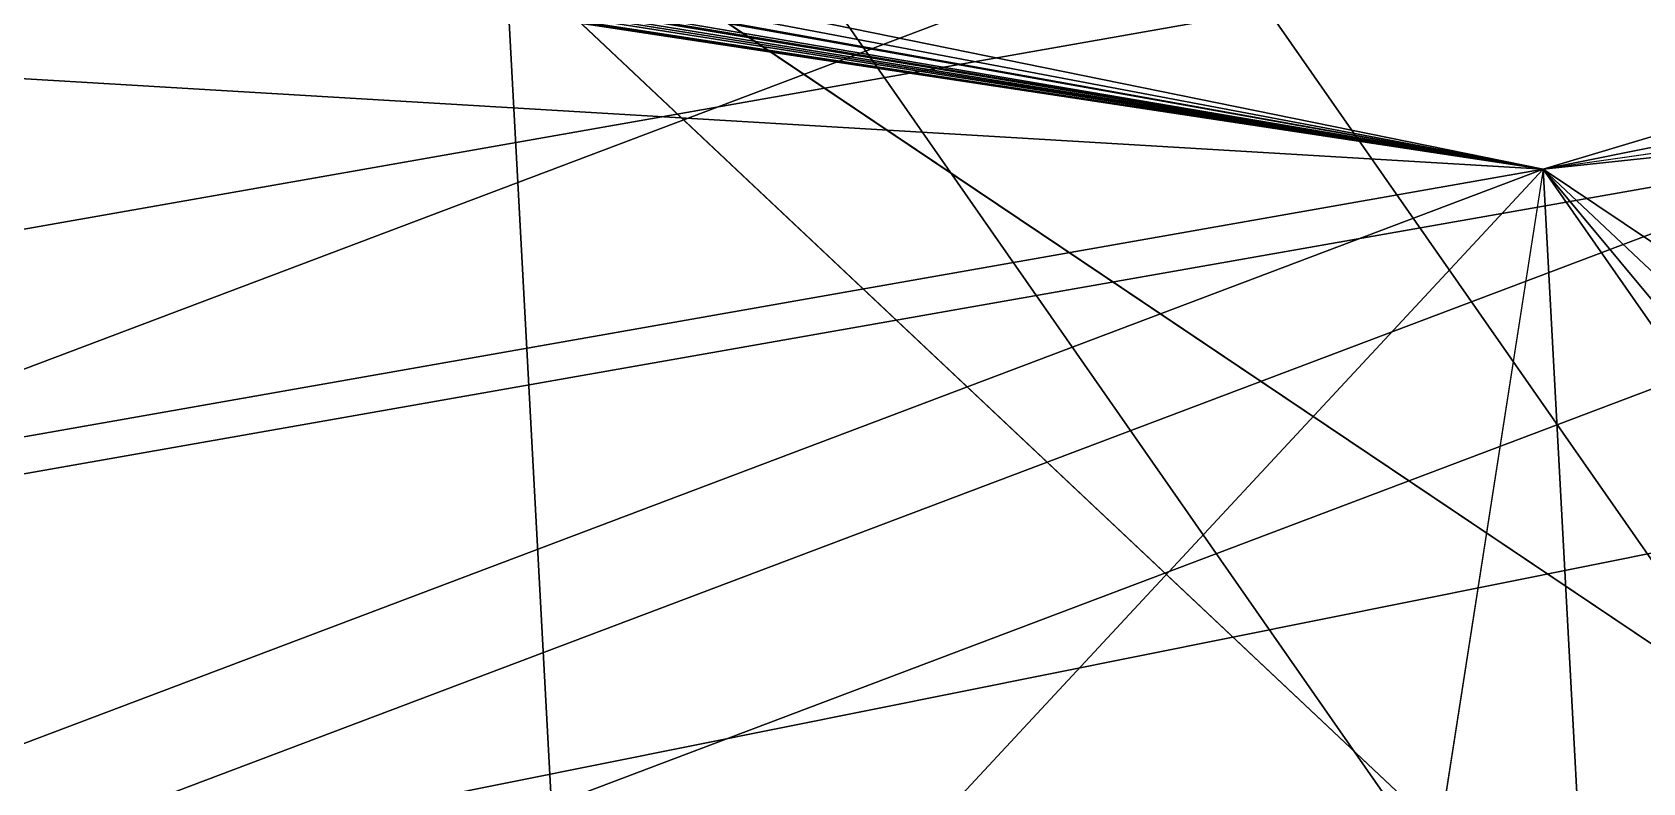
# Model space of a CAD drawing. Header units: metres. Extents: x 503497 to 504361, y 6966567 to 6966857.
# Drawn here: x 504168.036 to 504168.952, y 6966699.375 to 6966699.802 of the extents above; entities that cross this region are included whole.
import ezdxf

# ---------------------------------------------------------------- set-up
doc = ezdxf.new("R2010")
doc.units = ezdxf.units.M

msp = doc.modelspace()

# ---------------------------------------------------------------- linework, layer by layer
at = {"layer": 'SHADOW_APPROVED_20260111T072000'}
for points in [[(504169.5259, 6966699.8139), (504168.8949, 6966699.7238), (504095.7211, 6966714.6278), (504096.3521, 6966714.7179), (504169.5259, 6966699.8139)], [(504168.8949, 6966699.7238), (504168.6104, 6966697.9001), (504095.4366, 6966712.8041), (504095.7211, 6966714.6278), (504168.8949, 6966699.7238)]]:
    msp.add_lwpolyline(points, close=True, dxfattribs=at)
msp.add_lwpolyline([(504152.9477, 6966710.2148), (504167.8718, 6966707.8869), (504167.5638, 6966705.9126), (504170.7929, 6966705.4089), (504170.0047, 6966700.3561), (504169.7774, 6966699.9974), (504169.5259, 6966699.8139), (504168.8949, 6966699.7238), (504168.6104, 6966697.9001), (504168.9205, 6966697.8003), (504169.2405, 6966697.5447), (504169.4022, 6966697.2624), (504169.4593, 6966696.8594), (504167.3244, 6966683.1734), (504124.6436, 6966689.8311)], dxfattribs=at)
at = {"layer": 'SHADOW_APPROVED_20260114T072400'}
for points in [[(504169.5259, 6966699.8139), (504168.8949, 6966699.7238), (504096.8865, 6966713.3625), (504097.5175, 6966713.4526), (504169.5259, 6966699.8139)], [(504168.8949, 6966699.7238), (504168.6104, 6966697.9001), (504096.602, 6966711.5388), (504096.8865, 6966713.3625), (504168.8949, 6966699.7238)]]:
    msp.add_lwpolyline(points, close=True, dxfattribs=at)
msp.add_lwpolyline([(504152.9477, 6966710.2148), (504167.8718, 6966707.8869), (504167.5638, 6966705.9126), (504170.7929, 6966705.4089), (504170.0047, 6966700.3561), (504169.7774, 6966699.9974), (504169.5259, 6966699.8139), (504168.8949, 6966699.7238), (504168.6104, 6966697.9001), (504168.9205, 6966697.8003), (504169.2405, 6966697.5447), (504169.4022, 6966697.2624), (504169.4593, 6966696.8594), (504167.3244, 6966683.1734), (504124.6436, 6966689.8311)], dxfattribs=at)
at = {"layer": 'SHADOW_APPROVED_20260122T071500'}
for points in [[(504169.5259, 6966699.8139), (504168.8949, 6966699.7238), (504086.3284, 6966714.4919), (504086.9594, 6966714.582), (504169.5259, 6966699.8139)], [(504168.8949, 6966699.7238), (504168.6104, 6966697.9001), (504086.0439, 6966712.6682), (504086.3284, 6966714.4919), (504168.8949, 6966699.7238)]]:
    msp.add_lwpolyline(points, close=True, dxfattribs=at)
msp.add_lwpolyline([(504152.9477, 6966710.2148), (504167.8718, 6966707.8869), (504167.5638, 6966705.9126), (504170.7929, 6966705.4089), (504170.0047, 6966700.3561), (504169.7774, 6966699.9974), (504169.5259, 6966699.8139), (504168.8949, 6966699.7238), (504168.6104, 6966697.9001), (504168.9205, 6966697.8003), (504169.2405, 6966697.5447), (504169.4022, 6966697.2624), (504169.4593, 6966696.8594), (504167.3244, 6966683.1734), (504124.6436, 6966689.8311)], dxfattribs=at)
at = {"layer": 'SHADOW_APPROVED_20260124T072500'}
for points in [[(504169.5259, 6966699.8139), (504168.8949, 6966699.7238), (504092.6518, 6966711.4388), (504093.2828, 6966711.5289), (504169.5259, 6966699.8139)], [(504168.8949, 6966699.7238), (504168.6104, 6966697.9001), (504092.3673, 6966709.6151), (504092.6518, 6966711.4388), (504168.8949, 6966699.7238)]]:
    msp.add_lwpolyline(points, close=True, dxfattribs=at)
msp.add_lwpolyline([(504152.9477, 6966710.2148), (504167.8718, 6966707.8869), (504167.5638, 6966705.9126), (504170.7929, 6966705.4089), (504170.0047, 6966700.3561), (504169.7774, 6966699.9974), (504169.5259, 6966699.8139), (504168.8949, 6966699.7238), (504168.6104, 6966697.9001), (504168.9205, 6966697.8003), (504169.2405, 6966697.5447), (504169.4022, 6966697.2624), (504169.4593, 6966696.8594), (504167.3244, 6966683.1734), (504124.6436, 6966689.8311)], dxfattribs=at)
at = {"layer": 'SHADOW_APPROVED_20260126T071100'}
for points in [[(504169.5259, 6966699.8139), (504168.8949, 6966699.7238), (504080.4698, 6966714.7696), (504081.1008, 6966714.8597), (504169.5259, 6966699.8139)], [(504168.8949, 6966699.7238), (504168.6104, 6966697.9001), (504080.1853, 6966712.9459), (504080.4698, 6966714.7696), (504168.8949, 6966699.7238)]]:
    msp.add_lwpolyline(points, close=True, dxfattribs=at)
msp.add_lwpolyline([(504152.9477, 6966710.2148), (504167.8718, 6966707.8869), (504167.5638, 6966705.9126), (504170.7929, 6966705.4089), (504170.0047, 6966700.3561), (504169.7774, 6966699.9974), (504169.5259, 6966699.8139), (504168.8949, 6966699.7238), (504168.6104, 6966697.9001), (504168.9205, 6966697.8003), (504169.2405, 6966697.5447), (504169.4022, 6966697.2624), (504169.4593, 6966696.8594), (504167.3244, 6966683.1734), (504124.6436, 6966689.8311)], dxfattribs=at)
at = {"layer": 'SHADOW_APPROVED_20260127T071900'}
for points in [[(504169.5259, 6966699.8139), (504168.8949, 6966699.7238), (504086.552, 6966712.2164), (504087.183, 6966712.3065), (504169.5259, 6966699.8139)], [(504168.8949, 6966699.7238), (504168.6104, 6966697.9001), (504086.2675, 6966710.3927), (504086.552, 6966712.2164), (504168.8949, 6966699.7238)]]:
    msp.add_lwpolyline(points, close=True, dxfattribs=at)
msp.add_lwpolyline([(504152.9477, 6966710.2148), (504167.8718, 6966707.8869), (504167.5638, 6966705.9126), (504170.7929, 6966705.4089), (504170.0047, 6966700.3561), (504169.7774, 6966699.9974), (504169.5259, 6966699.8139), (504168.8949, 6966699.7238), (504168.6104, 6966697.9001), (504168.9205, 6966697.8003), (504169.2405, 6966697.5447), (504169.4022, 6966697.2624), (504169.4593, 6966696.8594), (504167.3244, 6966683.1734), (504124.6436, 6966689.8311)], dxfattribs=at)
at = {"layer": 'SHADOW_APPROVED_20260129T071100'}
for points in [[(504169.5259, 6966699.8139), (504168.8949, 6966699.7238), (504078.4492, 6966713.9426), (504079.0802, 6966714.0327), (504169.5259, 6966699.8139)], [(504168.8949, 6966699.7238), (504168.6104, 6966697.9001), (504078.1647, 6966712.1189), (504078.4492, 6966713.9426), (504168.8949, 6966699.7238)]]:
    msp.add_lwpolyline(points, close=True, dxfattribs=at)
msp.add_lwpolyline([(504152.9477, 6966710.2148), (504167.8718, 6966707.8869), (504167.5638, 6966705.9126), (504170.7929, 6966705.4089), (504170.0047, 6966700.3561), (504169.7774, 6966699.9974), (504169.5259, 6966699.8139), (504168.8949, 6966699.7238), (504168.6104, 6966697.9001), (504168.9205, 6966697.8003), (504169.2405, 6966697.5447), (504169.4022, 6966697.2624), (504169.4593, 6966696.8594), (504167.3244, 6966683.1734), (504124.6436, 6966689.8311)], dxfattribs=at)
at = {"layer": 'SHADOW_APPROVED_20260130T071100'}
for points in [[(504169.5259, 6966699.8139), (504168.8949, 6966699.7238), (504077.763, 6966713.638), (504078.394, 6966713.7281), (504169.5259, 6966699.8139)], [(504168.8949, 6966699.7238), (504168.6104, 6966697.9001), (504077.4785, 6966711.8143), (504077.763, 6966713.638), (504168.8949, 6966699.7238)]]:
    msp.add_lwpolyline(points, close=True, dxfattribs=at)
msp.add_lwpolyline([(504152.9477, 6966710.2148), (504167.8718, 6966707.8869), (504167.5638, 6966705.9126), (504170.7929, 6966705.4089), (504170.0047, 6966700.3561), (504169.7774, 6966699.9974), (504169.5259, 6966699.8139), (504168.8949, 6966699.7238), (504168.6104, 6966697.9001), (504168.9205, 6966697.8003), (504169.2405, 6966697.5447), (504169.4022, 6966697.2624), (504169.4593, 6966696.8594), (504167.3244, 6966683.1734), (504124.6436, 6966689.8311)], dxfattribs=at)
at = {"layer": 'SHADOW_APPROVED_20260203T070000'}
for points in [[(504169.5259, 6966699.8139), (504168.8949, 6966699.7238), (504062.8707, 6966716.0252), (504063.5017, 6966716.1153), (504169.5259, 6966699.8139)], [(504168.8949, 6966699.7238), (504168.6104, 6966697.9001), (504062.5862, 6966714.2015), (504062.8707, 6966716.0252), (504168.8949, 6966699.7238)]]:
    msp.add_lwpolyline(points, close=True, dxfattribs=at)
msp.add_lwpolyline([(504152.9477, 6966710.2148), (504167.8718, 6966707.8869), (504167.5638, 6966705.9126), (504170.7929, 6966705.4089), (504170.0047, 6966700.3561), (504169.7774, 6966699.9974), (504169.5259, 6966699.8139), (504168.8949, 6966699.7238), (504168.6104, 6966697.9001), (504168.9205, 6966697.8003), (504169.2405, 6966697.5447), (504169.4022, 6966697.2624), (504169.4593, 6966696.8594), (504167.3244, 6966683.1734), (504124.6436, 6966689.8311)], dxfattribs=at)
at = {"layer": 'SHADOW_APPROVED_20260314T074000'}
msp.add_lwpolyline([(504152.9477, 6966710.2148), (504167.8718, 6966707.8869), (504167.5638, 6966705.9126), (504170.7929, 6966705.4089), (504170.0047, 6966700.3561), (504169.7774, 6966699.9974), (504169.5259, 6966699.8139), (504168.8949, 6966699.7238), (504168.6104, 6966697.9001), (504168.9205, 6966697.8003), (504169.2405, 6966697.5447), (504169.4022, 6966697.2624), (504169.4593, 6966696.8594), (504167.3244, 6966683.1734), (504124.6436, 6966689.8311)], dxfattribs=at)
for points in [[(504170.0047, 6966700.3561), (504169.7774, 6966699.9974), (504082.0229, 6966684.541), (504082.2502, 6966684.8997), (504170.0047, 6966700.3561)], [(504169.7774, 6966699.9974), (504169.5259, 6966699.8139), (504081.7714, 6966684.3575), (504082.0229, 6966684.541), (504169.7774, 6966699.9974)], [(504169.5259, 6966699.8139), (504168.8949, 6966699.7238), (504081.1404, 6966684.2674), (504081.7714, 6966684.3575), (504169.5259, 6966699.8139)], [(504168.8949, 6966699.7238), (504168.6104, 6966697.9001), (504080.8559, 6966682.4437), (504081.1404, 6966684.2674), (504168.8949, 6966699.7238)]]:
    msp.add_lwpolyline(points, close=True, dxfattribs=at)
at = {"layer": 'SHADOW_APPROVED_20260426T070000'}
msp.add_lwpolyline([(504152.9477, 6966710.2148), (504167.8718, 6966707.8869), (504167.5638, 6966705.9126), (504170.7929, 6966705.4089), (504170.0047, 6966700.3561), (504169.7774, 6966699.9974), (504169.5259, 6966699.8139), (504168.8949, 6966699.7238), (504168.6104, 6966697.9001), (504168.9205, 6966697.8003), (504169.2405, 6966697.5447), (504169.4022, 6966697.2624), (504169.4593, 6966696.8594), (504167.3244, 6966683.1734), (504124.6436, 6966689.8311)], dxfattribs=at)
for points in [[(504170.7929, 6966705.4089), (504170.0047, 6966700.3561), (503952.8771, 6966618.2943), (503953.6653, 6966623.3471), (504170.7929, 6966705.4089)], [(504170.0047, 6966700.3561), (504169.7774, 6966699.9974), (503952.6498, 6966617.9356), (503952.8771, 6966618.2943), (504170.0047, 6966700.3561)], [(504169.7774, 6966699.9974), (504169.5259, 6966699.8139), (503952.3983, 6966617.7521), (503952.6498, 6966617.9356), (504169.7774, 6966699.9974)], [(504169.5259, 6966699.8139), (504168.8949, 6966699.7238), (503951.7673, 6966617.662), (503952.3983, 6966617.7521), (504169.5259, 6966699.8139)], [(504168.8949, 6966699.7238), (504168.6104, 6966697.9001), (503951.4828, 6966615.8383), (503951.7673, 6966617.662), (504168.8949, 6966699.7238)]]:
    msp.add_lwpolyline(points, close=True, dxfattribs=at)
at = {"layer": 'SHADOW_APPROVED_20260621T090000'}
msp.add_lwpolyline([(504152.9477, 6966710.2148), (504167.8718, 6966707.8869), (504167.5638, 6966705.9126), (504170.7929, 6966705.4089), (504170.0047, 6966700.3561), (504169.7774, 6966699.9974), (504169.5259, 6966699.8139), (504168.8949, 6966699.7238), (504168.6104, 6966697.9001), (504168.9205, 6966697.8003), (504169.2405, 6966697.5447), (504169.4022, 6966697.2624), (504169.4593, 6966696.8594), (504167.3244, 6966683.1734), (504124.6436, 6966689.8311)], dxfattribs=at)
for points in [[(504169.5259, 6966699.8139), (504168.8949, 6966699.7238), (504110.3786, 6966636.7922), (504111.0096, 6966636.8823), (504169.5259, 6966699.8139)], [(504168.8949, 6966699.7238), (504168.6104, 6966697.9001), (504110.0941, 6966634.9685), (504110.3786, 6966636.7922), (504168.8949, 6966699.7238)]]:
    msp.add_lwpolyline(points, close=True, dxfattribs=at)
at = {"layer": 'SHADOW_APPROVED_20260621T120000'}
msp.add_lwpolyline([(504152.9477, 6966710.2148), (504167.8718, 6966707.8869), (504167.5638, 6966705.9126), (504170.7929, 6966705.4089), (504170.0047, 6966700.3561), (504169.7774, 6966699.9974), (504169.5259, 6966699.8139), (504168.8949, 6966699.7238), (504168.6104, 6966697.9001), (504168.9205, 6966697.8003), (504169.2405, 6966697.5447), (504169.4022, 6966697.2624), (504169.4593, 6966696.8594), (504167.3244, 6966683.1734), (504124.6436, 6966689.8311)], dxfattribs=at)
for points in [[(504152.9477, 6966710.2148), (504167.8718, 6966707.8869), (504170.4928, 6966659.2141), (504155.5687, 6966661.542), (504152.9477, 6966710.2148)], [(504167.8718, 6966707.8869), (504167.5638, 6966705.9126), (504170.1848, 6966657.2398), (504170.4928, 6966659.2141), (504167.8718, 6966707.8869)], [(504169.5259, 6966699.8139), (504168.8949, 6966699.7238), (504171.5159, 6966651.051), (504172.1469, 6966651.1411), (504169.5259, 6966699.8139)], [(504168.8949, 6966699.7238), (504168.6104, 6966697.9001), (504171.2314, 6966649.2273), (504171.5159, 6966651.051), (504168.8949, 6966699.7238)]]:
    msp.add_lwpolyline(points, close=True, dxfattribs=at)
at = {"layer": 'SHADOW_APPROVED_20260621T140000'}
for points in [[(504146.9294, 6966730.7425), (504146.7781, 6966729.7721), (504189.3252, 6966668.7492), (504189.4765, 6966669.7196), (504146.9294, 6966730.7425)], [(504149.9912, 6966730.2649), (504146.9294, 6966730.7425), (504189.4765, 6966669.7196), (504192.5383, 6966669.242), (504149.9912, 6966730.2649)], [(504149.5371, 6966727.3537), (504149.9912, 6966730.2649), (504192.5383, 6966669.242), (504192.0842, 6966666.3308), (504149.5371, 6966727.3537)], [(504158.3042, 6966725.9861), (504149.5371, 6966727.3537), (504192.0842, 6966666.3308), (504200.8513, 6966664.9632), (504158.3042, 6966725.9861)], [(504169.5259, 6966699.8139), (504168.8949, 6966699.7238), (504207.8046, 6966643.9178), (504208.4356, 6966644.0079), (504169.5259, 6966699.8139)], [(504168.8949, 6966699.7238), (504168.6104, 6966697.9001), (504207.5201, 6966642.0941), (504207.8046, 6966643.9178), (504168.8949, 6966699.7238)]]:
    msp.add_lwpolyline(points, close=True, dxfattribs=at)
msp.add_lwpolyline([(504152.9477, 6966710.2148), (504167.8718, 6966707.8869), (504167.5638, 6966705.9126), (504170.7929, 6966705.4089), (504170.0047, 6966700.3561), (504169.7774, 6966699.9974), (504169.5259, 6966699.8139), (504168.8949, 6966699.7238), (504168.6104, 6966697.9001), (504168.9205, 6966697.8003), (504169.2405, 6966697.5447), (504169.4022, 6966697.2624), (504169.4593, 6966696.8594), (504167.3244, 6966683.1734), (504124.6436, 6966689.8311)], dxfattribs=at)
at = {"layer": 'SHADOW_APPROVED_20260621T150000'}
for points in [[(504138.446, 6966731.0718), (504138.0232, 6966728.3614), (504218.1537, 6966652.9081), (504218.5765, 6966655.6185), (504138.446, 6966731.0718)], [(504138.0232, 6966728.3614), (504127.901, 6966729.9403), (504208.0315, 6966654.487), (504218.1537, 6966652.9081), (504138.0232, 6966728.3614)], [(504169.5259, 6966699.8139), (504168.8949, 6966699.7238), (504242.175, 6966630.721), (504242.806, 6966630.8111), (504169.5259, 6966699.8139)], [(504168.8949, 6966699.7238), (504168.6104, 6966697.9001), (504241.8905, 6966628.8973), (504242.175, 6966630.721), (504168.8949, 6966699.7238)]]:
    msp.add_lwpolyline(points, close=True, dxfattribs=at)
msp.add_lwpolyline([(504152.9477, 6966710.2148), (504167.8718, 6966707.8869), (504167.5638, 6966705.9126), (504170.7929, 6966705.4089), (504170.0047, 6966700.3561), (504169.7774, 6966699.9974), (504169.5259, 6966699.8139), (504168.8949, 6966699.7238), (504168.6104, 6966697.9001), (504168.9205, 6966697.8003), (504169.2405, 6966697.5447), (504169.4022, 6966697.2624), (504169.4593, 6966696.8594), (504167.3244, 6966683.1734), (504124.6436, 6966689.8311)], dxfattribs=at)
at = {"layer": 'SHADOW_APPROVED_20260621T160000'}
for points in [[(504153.1826, 6966711.7206), (504152.9477, 6966710.2148), (504321.2039, 6966597.115), (504321.4388, 6966598.6208), (504153.1826, 6966711.7206)], [(504152.9477, 6966710.2148), (504167.8718, 6966707.8869), (504336.128, 6966594.7871), (504321.2039, 6966597.115), (504152.9477, 6966710.2148)], [(504169.5259, 6966699.8139), (504168.8949, 6966699.7238), (504337.1511, 6966586.624), (504337.7821, 6966586.7141), (504169.5259, 6966699.8139)], [(504168.8949, 6966699.7238), (504168.6104, 6966697.9001), (504336.8666, 6966584.8003), (504337.1511, 6966586.624), (504168.8949, 6966699.7238)]]:
    msp.add_lwpolyline(points, close=True, dxfattribs=at)
msp.add_lwpolyline([(504152.9477, 6966710.2148), (504167.8718, 6966707.8869), (504167.5638, 6966705.9126), (504170.7929, 6966705.4089), (504170.0047, 6966700.3561), (504169.7774, 6966699.9974), (504169.5259, 6966699.8139), (504168.8949, 6966699.7238), (504168.6104, 6966697.9001), (504168.9205, 6966697.8003), (504169.2405, 6966697.5447), (504169.4022, 6966697.2624), (504169.4593, 6966696.8594), (504167.3244, 6966683.1734), (504124.6436, 6966689.8311)], dxfattribs=at)
at = {"layer": 'SHADOW_APPROVED_20261019T053000'}
for points in [[(504169.5259, 6966699.8139), (504168.8949, 6966699.7238), (503592.1392, 6966791.8566), (503592.7702, 6966791.9467), (504169.5259, 6966699.8139)], [(504168.8949, 6966699.7238), (504168.6104, 6966697.9001), (503591.8547, 6966790.0329), (503592.1392, 6966791.8566), (504168.8949, 6966699.7238)]]:
    msp.add_lwpolyline(points, close=True, dxfattribs=at)
msp.add_lwpolyline([(504152.9477, 6966710.2148), (504167.8718, 6966707.8869), (504167.5638, 6966705.9126), (504170.7929, 6966705.4089), (504170.0047, 6966700.3561), (504169.7774, 6966699.9974), (504169.5259, 6966699.8139), (504168.8949, 6966699.7238), (504168.6104, 6966697.9001), (504168.9205, 6966697.8003), (504169.2405, 6966697.5447), (504169.4022, 6966697.2624), (504169.4593, 6966696.8594), (504167.3244, 6966683.1734), (504124.6436, 6966689.8311)], dxfattribs=at)
at = {"layer": 'SHADOW_APPROVED_20261112T063500'}
for points in [[(504169.5259, 6966699.8139), (504168.8949, 6966699.7238), (504070.6166, 6966715.678), (504071.2476, 6966715.7681), (504169.5259, 6966699.8139)], [(504168.8949, 6966699.7238), (504168.6104, 6966697.9001), (504070.3321, 6966713.8543), (504070.6166, 6966715.678), (504168.8949, 6966699.7238)]]:
    msp.add_lwpolyline(points, close=True, dxfattribs=at)
msp.add_lwpolyline([(504152.9477, 6966710.2148), (504167.8718, 6966707.8869), (504167.5638, 6966705.9126), (504170.7929, 6966705.4089), (504170.0047, 6966700.3561), (504169.7774, 6966699.9974), (504169.5259, 6966699.8139), (504168.8949, 6966699.7238), (504168.6104, 6966697.9001), (504168.9205, 6966697.8003), (504169.2405, 6966697.5447), (504169.4022, 6966697.2624), (504169.4593, 6966696.8594), (504167.3244, 6966683.1734), (504124.6436, 6966689.8311)], dxfattribs=at)
at = {"layer": 'SHADOW_APPROVED_20261113T063500'}
for points in [[(504169.5259, 6966699.8139), (504168.8949, 6966699.7238), (504071.0848, 6966716.0935), (504071.7158, 6966716.1836), (504169.5259, 6966699.8139)], [(504168.8949, 6966699.7238), (504168.6104, 6966697.9001), (504070.8003, 6966714.2698), (504071.0848, 6966716.0935), (504168.8949, 6966699.7238)]]:
    msp.add_lwpolyline(points, close=True, dxfattribs=at)
msp.add_lwpolyline([(504152.9477, 6966710.2148), (504167.8718, 6966707.8869), (504167.5638, 6966705.9126), (504170.7929, 6966705.4089), (504170.0047, 6966700.3561), (504169.7774, 6966699.9974), (504169.5259, 6966699.8139), (504168.8949, 6966699.7238), (504168.6104, 6966697.9001), (504168.9205, 6966697.8003), (504169.2405, 6966697.5447), (504169.4022, 6966697.2624), (504169.4593, 6966696.8594), (504167.3244, 6966683.1734), (504124.6436, 6966689.8311)], dxfattribs=at)
at = {"layer": 'SHADOW_APPROVED_20261122T065200'}
for points in [[(504169.5259, 6966699.8139), (504168.8949, 6966699.7238), (504088.7308, 6966714.1746), (504089.3618, 6966714.2647), (504169.5259, 6966699.8139)], [(504168.8949, 6966699.7238), (504168.6104, 6966697.9001), (504088.4463, 6966712.3509), (504088.7308, 6966714.1746), (504168.8949, 6966699.7238)]]:
    msp.add_lwpolyline(points, close=True, dxfattribs=at)
msp.add_lwpolyline([(504152.9477, 6966710.2148), (504167.8718, 6966707.8869), (504167.5638, 6966705.9126), (504170.7929, 6966705.4089), (504170.0047, 6966700.3561), (504169.7774, 6966699.9974), (504169.5259, 6966699.8139), (504168.8949, 6966699.7238), (504168.6104, 6966697.9001), (504168.9205, 6966697.8003), (504169.2405, 6966697.5447), (504169.4022, 6966697.2624), (504169.4593, 6966696.8594), (504167.3244, 6966683.1734), (504124.6436, 6966689.8311)], dxfattribs=at)
at = {"layer": 'SHADOW_APPROVED_20261123T070300'}
for points in [[(504169.5259, 6966699.8139), (504168.8949, 6966699.7238), (504096.498, 6966711.7303), (504097.129, 6966711.8204), (504169.5259, 6966699.8139)], [(504168.8949, 6966699.7238), (504168.6104, 6966697.9001), (504096.2135, 6966709.9066), (504096.498, 6966711.7303), (504168.8949, 6966699.7238)]]:
    msp.add_lwpolyline(points, close=True, dxfattribs=at)
msp.add_lwpolyline([(504152.9477, 6966710.2148), (504167.8718, 6966707.8869), (504167.5638, 6966705.9126), (504170.7929, 6966705.4089), (504170.0047, 6966700.3561), (504169.7774, 6966699.9974), (504169.5259, 6966699.8139), (504168.8949, 6966699.7238), (504168.6104, 6966697.9001), (504168.9205, 6966697.8003), (504169.2405, 6966697.5447), (504169.4022, 6966697.2624), (504169.4593, 6966696.8594), (504167.3244, 6966683.1734), (504124.6436, 6966689.8311)], dxfattribs=at)
at = {"layer": 'SHADOW_APPROVED_20261221T090000'}
msp.add_lwpolyline([(504152.9477, 6966710.2148), (504167.8718, 6966707.8869), (504167.5638, 6966705.9126), (504170.7929, 6966705.4089), (504170.0047, 6966700.3561), (504169.7774, 6966699.9974), (504169.5259, 6966699.8139), (504168.8949, 6966699.7238), (504168.6104, 6966697.9001), (504168.9205, 6966697.8003), (504169.2405, 6966697.5447), (504169.4022, 6966697.2624), (504169.4593, 6966696.8594), (504167.3244, 6966683.1734), (504124.6436, 6966689.8311)], dxfattribs=at)
for points in [[(504169.5259, 6966699.8139), (504168.8949, 6966699.7238), (504138.6402, 6966701.5232), (504139.2712, 6966701.6133), (504169.5259, 6966699.8139)], [(504168.8949, 6966699.7238), (504168.6104, 6966697.9001), (504138.3557, 6966699.6995), (504138.6402, 6966701.5232), (504168.8949, 6966699.7238)]]:
    msp.add_lwpolyline(points, close=True, dxfattribs=at)
at = {"layer": 'SHADOW_APPROVED_20261221T120000'}
msp.add_lwpolyline([(504152.9477, 6966710.2148), (504167.8718, 6966707.8869), (504167.5638, 6966705.9126), (504170.7929, 6966705.4089), (504170.0047, 6966700.3561), (504169.7774, 6966699.9974), (504169.5259, 6966699.8139), (504168.8949, 6966699.7238), (504168.6104, 6966697.9001), (504168.9205, 6966697.8003), (504169.2405, 6966697.5447), (504169.4022, 6966697.2624), (504169.4593, 6966696.8594), (504167.3244, 6966683.1734), (504124.6436, 6966689.8311)], dxfattribs=at)
for points in [[(504169.5259, 6966699.8139), (504168.8949, 6966699.7238), (504171.1674, 6966696.993), (504171.7984, 6966697.0831), (504169.5259, 6966699.8139)], [(504168.8949, 6966699.7238), (504168.6104, 6966697.9001), (504170.8829, 6966695.1693), (504171.1674, 6966696.993), (504168.8949, 6966699.7238)]]:
    msp.add_lwpolyline(points, close=True, dxfattribs=at)
at = {"layer": 'SHADOW_APPROVED_20261221T150000'}
msp.add_lwpolyline([(504152.9477, 6966710.2148), (504167.8718, 6966707.8869), (504167.5638, 6966705.9126), (504170.7929, 6966705.4089), (504170.0047, 6966700.3561), (504169.7774, 6966699.9974), (504169.5259, 6966699.8139), (504168.8949, 6966699.7238), (504168.6104, 6966697.9001), (504168.9205, 6966697.8003), (504169.2405, 6966697.5447), (504169.4022, 6966697.2624), (504169.4593, 6966696.8594), (504167.3244, 6966683.1734), (504124.6436, 6966689.8311)], dxfattribs=at)
for points in [[(504169.5259, 6966699.8139), (504168.8949, 6966699.7238), (504206.5888, 6966703.7441), (504207.2198, 6966703.8342), (504169.5259, 6966699.8139)], [(504168.8949, 6966699.7238), (504168.6104, 6966697.9001), (504206.3043, 6966701.9204), (504206.5888, 6966703.7441), (504168.8949, 6966699.7238)]]:
    msp.add_lwpolyline(points, close=True, dxfattribs=at)
at = {"layer": 'SHADOW_APPROVED_20261221T160000'}
for points in [[(504137.1539, 6966693.1239), (504139.8525, 6966710.4238), (504204.6812, 6966723.4325), (504201.9826, 6966706.1326), (504137.1539, 6966693.1239)], [(504169.5259, 6966699.8139), (504168.8949, 6966699.7238), (504228.4567, 6966711.6756), (504229.0877, 6966711.7657), (504169.5259, 6966699.8139)], [(504168.8949, 6966699.7238), (504168.6104, 6966697.9001), (504228.1722, 6966709.8519), (504228.4567, 6966711.6756), (504168.8949, 6966699.7238)], [(504156.6455, 6966690.0834), (504137.1539, 6966693.1239), (504201.9826, 6966706.1326), (504221.4742, 6966703.0921), (504156.6455, 6966690.0834)]]:
    msp.add_lwpolyline(points, close=True, dxfattribs=at)
msp.add_lwpolyline([(504152.9477, 6966710.2148), (504167.8718, 6966707.8869), (504167.5638, 6966705.9126), (504170.7929, 6966705.4089), (504170.0047, 6966700.3561), (504169.7774, 6966699.9974), (504169.5259, 6966699.8139), (504168.8949, 6966699.7238), (504168.6104, 6966697.9001), (504168.9205, 6966697.8003), (504169.2405, 6966697.5447), (504169.4022, 6966697.2624), (504169.4593, 6966696.8594), (504167.3244, 6966683.1734), (504124.6436, 6966689.8311)], dxfattribs=at)
at = {"layer": 'SHADOW_APPROVED_20261221T170000'}
for points in [[(504169.5259, 6966699.8139), (504168.8949, 6966699.7238), (504272.0948, 6966730.6114), (504272.7258, 6966730.7015), (504169.5259, 6966699.8139)], [(504168.8949, 6966699.7238), (504168.6104, 6966697.9001), (504271.8103, 6966728.7877), (504272.0948, 6966730.6114), (504168.8949, 6966699.7238)]]:
    msp.add_lwpolyline(points, close=True, dxfattribs=at)
msp.add_lwpolyline([(504152.9477, 6966710.2148), (504167.8718, 6966707.8869), (504167.5638, 6966705.9126), (504170.7929, 6966705.4089), (504170.0047, 6966700.3561), (504169.7774, 6966699.9974), (504169.5259, 6966699.8139), (504168.8949, 6966699.7238), (504168.6104, 6966697.9001), (504168.9205, 6966697.8003), (504169.2405, 6966697.5447), (504169.4022, 6966697.2624), (504169.4593, 6966696.8594), (504167.3244, 6966683.1734), (504124.6436, 6966689.8311)], dxfattribs=at)
at = {"layer": 'SHADOW_COMPARATOR_RL48_20260111T072000'}
msp.add_lwpolyline([(504152.9477, 6966710.2148), (504167.8718, 6966707.8869), (504167.5638, 6966705.9126), (504170.7929, 6966705.4089), (504170.0047, 6966700.3561), (504169.7774, 6966699.9974), (504169.5259, 6966699.8139), (504168.8949, 6966699.7238), (504168.6104, 6966697.9001), (504168.9205, 6966697.8003), (504169.2405, 6966697.5447), (504169.4022, 6966697.2624), (504169.4593, 6966696.8594), (504167.3244, 6966683.1734), (504124.6436, 6966689.8311)], dxfattribs=at)
for points in [[(504169.5259, 6966699.8139), (504168.8949, 6966699.7238), (504123.2676, 6966709.0172), (504123.8986, 6966709.1073), (504169.5259, 6966699.8139)], [(504168.8949, 6966699.7238), (504168.6104, 6966697.9001), (504122.9831, 6966707.1935), (504123.2676, 6966709.0172), (504168.8949, 6966699.7238)]]:
    msp.add_lwpolyline(points, close=True, dxfattribs=at)
at = {"layer": 'SHADOW_COMPARATOR_RL48_20260114T072400'}
msp.add_lwpolyline([(504152.9477, 6966710.2148), (504167.8718, 6966707.8869), (504167.5638, 6966705.9126), (504170.7929, 6966705.4089), (504170.0047, 6966700.3561), (504169.7774, 6966699.9974), (504169.5259, 6966699.8139), (504168.8949, 6966699.7238), (504168.6104, 6966697.9001), (504168.9205, 6966697.8003), (504169.2405, 6966697.5447), (504169.4022, 6966697.2624), (504169.4593, 6966696.8594), (504167.3244, 6966683.1734), (504124.6436, 6966689.8311)], dxfattribs=at)
for points in [[(504169.5259, 6966699.8139), (504168.8949, 6966699.7238), (504123.9943, 6966708.2282), (504124.6253, 6966708.3183), (504169.5259, 6966699.8139)], [(504168.8949, 6966699.7238), (504168.6104, 6966697.9001), (504123.7098, 6966706.4045), (504123.9943, 6966708.2282), (504168.8949, 6966699.7238)]]:
    msp.add_lwpolyline(points, close=True, dxfattribs=at)
at = {"layer": 'SHADOW_COMPARATOR_RL48_20260122T071500'}
msp.add_lwpolyline([(504152.9477, 6966710.2148), (504167.8718, 6966707.8869), (504167.5638, 6966705.9126), (504170.7929, 6966705.4089), (504170.0047, 6966700.3561), (504169.7774, 6966699.9974), (504169.5259, 6966699.8139), (504168.8949, 6966699.7238), (504168.6104, 6966697.9001), (504168.9205, 6966697.8003), (504169.2405, 6966697.5447), (504169.4022, 6966697.2624), (504169.4593, 6966696.8594), (504167.3244, 6966683.1734), (504124.6436, 6966689.8311)], dxfattribs=at)
for points in [[(504169.5259, 6966699.8139), (504168.8949, 6966699.7238), (504117.4108, 6966708.9324), (504118.0418, 6966709.0225), (504169.5259, 6966699.8139)], [(504168.8949, 6966699.7238), (504168.6104, 6966697.9001), (504117.1263, 6966707.1087), (504117.4108, 6966708.9324), (504168.8949, 6966699.7238)]]:
    msp.add_lwpolyline(points, close=True, dxfattribs=at)
at = {"layer": 'SHADOW_COMPARATOR_RL48_20260124T072500'}
msp.add_lwpolyline([(504152.9477, 6966710.2148), (504167.8718, 6966707.8869), (504167.5638, 6966705.9126), (504170.7929, 6966705.4089), (504170.0047, 6966700.3561), (504169.7774, 6966699.9974), (504169.5259, 6966699.8139), (504168.8949, 6966699.7238), (504168.6104, 6966697.9001), (504168.9205, 6966697.8003), (504169.2405, 6966697.5447), (504169.4022, 6966697.2624), (504169.4593, 6966696.8594), (504167.3244, 6966683.1734), (504124.6436, 6966689.8311)], dxfattribs=at)
for points in [[(504169.5259, 6966699.8139), (504168.8949, 6966699.7238), (504121.3537, 6966707.0287), (504121.9847, 6966707.1188), (504169.5259, 6966699.8139)], [(504168.8949, 6966699.7238), (504168.6104, 6966697.9001), (504121.0692, 6966705.205), (504121.3537, 6966707.0287), (504168.8949, 6966699.7238)]]:
    msp.add_lwpolyline(points, close=True, dxfattribs=at)
at = {"layer": 'SHADOW_COMPARATOR_RL48_20260126T071100'}
msp.add_lwpolyline([(504152.9477, 6966710.2148), (504167.8718, 6966707.8869), (504167.5638, 6966705.9126), (504170.7929, 6966705.4089), (504170.0047, 6966700.3561), (504169.7774, 6966699.9974), (504169.5259, 6966699.8139), (504168.8949, 6966699.7238), (504168.6104, 6966697.9001), (504168.9205, 6966697.8003), (504169.2405, 6966697.5447), (504169.4022, 6966697.2624), (504169.4593, 6966696.8594), (504167.3244, 6966683.1734), (504124.6436, 6966689.8311)], dxfattribs=at)
for points in [[(504169.5259, 6966699.8139), (504168.8949, 6966699.7238), (504113.7577, 6966709.1056), (504114.3887, 6966709.1957), (504169.5259, 6966699.8139)], [(504168.8949, 6966699.7238), (504168.6104, 6966697.9001), (504113.4732, 6966707.2819), (504113.7577, 6966709.1056), (504168.8949, 6966699.7238)]]:
    msp.add_lwpolyline(points, close=True, dxfattribs=at)
at = {"layer": 'SHADOW_COMPARATOR_RL48_20260127T071900'}
msp.add_lwpolyline([(504152.9477, 6966710.2148), (504167.8718, 6966707.8869), (504167.5638, 6966705.9126), (504170.7929, 6966705.4089), (504170.0047, 6966700.3561), (504169.7774, 6966699.9974), (504169.5259, 6966699.8139), (504168.8949, 6966699.7238), (504168.6104, 6966697.9001), (504168.9205, 6966697.8003), (504169.2405, 6966697.5447), (504169.4022, 6966697.2624), (504169.4593, 6966696.8594), (504167.3244, 6966683.1734), (504124.6436, 6966689.8311)], dxfattribs=at)
for points in [[(504169.5259, 6966699.8139), (504168.8949, 6966699.7238), (504117.5502, 6966707.5135), (504118.1812, 6966707.6036), (504169.5259, 6966699.8139)], [(504168.8949, 6966699.7238), (504168.6104, 6966697.9001), (504117.2657, 6966705.6898), (504117.5502, 6966707.5135), (504168.8949, 6966699.7238)]]:
    msp.add_lwpolyline(points, close=True, dxfattribs=at)
at = {"layer": 'SHADOW_COMPARATOR_RL48_20260129T071100'}
msp.add_lwpolyline([(504152.9477, 6966710.2148), (504167.8718, 6966707.8869), (504167.5638, 6966705.9126), (504170.7929, 6966705.4089), (504170.0047, 6966700.3561), (504169.7774, 6966699.9974), (504169.5259, 6966699.8139), (504168.8949, 6966699.7238), (504168.6104, 6966697.9001), (504168.9205, 6966697.8003), (504169.2405, 6966697.5447), (504169.4022, 6966697.2624), (504169.4593, 6966696.8594), (504167.3244, 6966683.1734), (504124.6436, 6966689.8311)], dxfattribs=at)
for points in [[(504169.5259, 6966699.8139), (504168.8949, 6966699.7238), (504112.4977, 6966708.5899), (504113.1287, 6966708.68), (504169.5259, 6966699.8139)], [(504168.8949, 6966699.7238), (504168.6104, 6966697.9001), (504112.2132, 6966706.7662), (504112.4977, 6966708.5899), (504168.8949, 6966699.7238)]]:
    msp.add_lwpolyline(points, close=True, dxfattribs=at)
at = {"layer": 'SHADOW_COMPARATOR_RL48_20260130T071100'}
msp.add_lwpolyline([(504152.9477, 6966710.2148), (504167.8718, 6966707.8869), (504167.5638, 6966705.9126), (504170.7929, 6966705.4089), (504170.0047, 6966700.3561), (504169.7774, 6966699.9974), (504169.5259, 6966699.8139), (504168.8949, 6966699.7238), (504168.6104, 6966697.9001), (504168.9205, 6966697.8003), (504169.2405, 6966697.5447), (504169.4022, 6966697.2624), (504169.4593, 6966696.8594), (504167.3244, 6966683.1734), (504124.6436, 6966689.8311)], dxfattribs=at)
for points in [[(504169.5259, 6966699.8139), (504168.8949, 6966699.7238), (504112.0698, 6966708.4), (504112.7008, 6966708.4901), (504169.5259, 6966699.8139)], [(504168.8949, 6966699.7238), (504168.6104, 6966697.9001), (504111.7853, 6966706.5763), (504112.0698, 6966708.4), (504168.8949, 6966699.7238)]]:
    msp.add_lwpolyline(points, close=True, dxfattribs=at)
at = {"layer": 'SHADOW_COMPARATOR_RL48_20260203T070000'}
msp.add_lwpolyline([(504152.9477, 6966710.2148), (504167.8718, 6966707.8869), (504167.5638, 6966705.9126), (504170.7929, 6966705.4089), (504170.0047, 6966700.3561), (504169.7774, 6966699.9974), (504169.5259, 6966699.8139), (504168.8949, 6966699.7238), (504168.6104, 6966697.9001), (504168.9205, 6966697.8003), (504169.2405, 6966697.5447), (504169.4022, 6966697.2624), (504169.4593, 6966696.8594), (504167.3244, 6966683.1734), (504124.6436, 6966689.8311)], dxfattribs=at)
for points in [[(504169.5259, 6966699.8139), (504168.8949, 6966699.7238), (504102.7838, 6966709.8885), (504103.4148, 6966709.9786), (504169.5259, 6966699.8139)], [(504168.8949, 6966699.7238), (504168.6104, 6966697.9001), (504102.4993, 6966708.0648), (504102.7838, 6966709.8885), (504168.8949, 6966699.7238)]]:
    msp.add_lwpolyline(points, close=True, dxfattribs=at)
at = {"layer": 'SHADOW_COMPARATOR_RL48_20260314T074000'}
msp.add_lwpolyline([(504152.9477, 6966710.2148), (504167.8718, 6966707.8869), (504167.5638, 6966705.9126), (504170.7929, 6966705.4089), (504170.0047, 6966700.3561), (504169.7774, 6966699.9974), (504169.5259, 6966699.8139), (504168.8949, 6966699.7238), (504168.6104, 6966697.9001), (504168.9205, 6966697.8003), (504169.2405, 6966697.5447), (504169.4022, 6966697.2624), (504169.4593, 6966696.8594), (504167.3244, 6966683.1734), (504124.6436, 6966689.8311)], dxfattribs=at)
for points in [[(504170.0047, 6966700.3561), (504169.7774, 6966699.9974), (504115.0583, 6966690.3596), (504115.2856, 6966690.7183), (504170.0047, 6966700.3561)], [(504169.7774, 6966699.9974), (504169.5259, 6966699.8139), (504114.8068, 6966690.1761), (504115.0583, 6966690.3596), (504169.7774, 6966699.9974)], [(504169.5259, 6966699.8139), (504168.8949, 6966699.7238), (504114.1758, 6966690.086), (504114.8068, 6966690.1761), (504169.5259, 6966699.8139)], [(504168.8949, 6966699.7238), (504168.6104, 6966697.9001), (504113.8913, 6966688.2623), (504114.1758, 6966690.086), (504168.8949, 6966699.7238)]]:
    msp.add_lwpolyline(points, close=True, dxfattribs=at)
at = {"layer": 'SHADOW_COMPARATOR_RL48_20260426T070000'}
msp.add_lwpolyline([(504152.9477, 6966710.2148), (504167.8718, 6966707.8869), (504167.5638, 6966705.9126), (504170.7929, 6966705.4089), (504170.0047, 6966700.3561), (504169.7774, 6966699.9974), (504169.5259, 6966699.8139), (504168.8949, 6966699.7238), (504168.6104, 6966697.9001), (504168.9205, 6966697.8003), (504169.2405, 6966697.5447), (504169.4022, 6966697.2624), (504169.4593, 6966696.8594), (504167.3244, 6966683.1734), (504124.6436, 6966689.8311)], dxfattribs=at)
for points in [[(504170.7929, 6966705.4089), (504170.0047, 6966700.3561), (504034.6154, 6966649.1867), (504035.4036, 6966654.2395), (504170.7929, 6966705.4089)], [(504170.0047, 6966700.3561), (504169.7774, 6966699.9974), (504034.3881, 6966648.828), (504034.6154, 6966649.1867), (504170.0047, 6966700.3561)], [(504169.7774, 6966699.9974), (504169.5259, 6966699.8139), (504034.1366, 6966648.6445), (504034.3881, 6966648.828), (504169.7774, 6966699.9974)], [(504169.5259, 6966699.8139), (504168.8949, 6966699.7238), (504033.5056, 6966648.5544), (504034.1366, 6966648.6445), (504169.5259, 6966699.8139)], [(504168.8949, 6966699.7238), (504168.6104, 6966697.9001), (504033.2211, 6966646.7307), (504033.5056, 6966648.5544), (504168.8949, 6966699.7238)]]:
    msp.add_lwpolyline(points, close=True, dxfattribs=at)
at = {"layer": 'SHADOW_COMPARATOR_RL48_20260621T090000'}
msp.add_lwpolyline([(504152.9477, 6966710.2148), (504167.8718, 6966707.8869), (504167.5638, 6966705.9126), (504170.7929, 6966705.4089), (504170.0047, 6966700.3561), (504169.7774, 6966699.9974), (504169.5259, 6966699.8139), (504168.8949, 6966699.7238), (504168.6104, 6966697.9001), (504168.9205, 6966697.8003), (504169.2405, 6966697.5447), (504169.4022, 6966697.2624), (504169.4593, 6966696.8594), (504167.3244, 6966683.1734), (504124.6436, 6966689.8311)], dxfattribs=at)
for points in [[(504169.5259, 6966699.8139), (504168.8949, 6966699.7238), (504132.4072, 6966660.483), (504133.0382, 6966660.5731), (504169.5259, 6966699.8139)], [(504168.8949, 6966699.7238), (504168.6104, 6966697.9001), (504132.1227, 6966658.6593), (504132.4072, 6966660.483), (504168.8949, 6966699.7238)]]:
    msp.add_lwpolyline(points, close=True, dxfattribs=at)
at = {"layer": 'SHADOW_COMPARATOR_RL48_20260621T120000'}
msp.add_lwpolyline([(504152.9477, 6966710.2148), (504167.8718, 6966707.8869), (504167.5638, 6966705.9126), (504170.7929, 6966705.4089), (504170.0047, 6966700.3561), (504169.7774, 6966699.9974), (504169.5259, 6966699.8139), (504168.8949, 6966699.7238), (504168.6104, 6966697.9001), (504168.9205, 6966697.8003), (504169.2405, 6966697.5447), (504169.4022, 6966697.2624), (504169.4593, 6966696.8594), (504167.3244, 6966683.1734), (504124.6436, 6966689.8311)], dxfattribs=at)
for points in [[(504152.9477, 6966710.2148), (504167.8718, 6966707.8869), (504169.5061, 6966677.5371), (504154.582, 6966679.865), (504152.9477, 6966710.2148)], [(504167.8718, 6966707.8869), (504167.5638, 6966705.9126), (504169.1981, 6966675.5628), (504169.5061, 6966677.5371), (504167.8718, 6966707.8869)], [(504169.5259, 6966699.8139), (504168.8949, 6966699.7238), (504170.5292, 6966669.374), (504171.1602, 6966669.4641), (504169.5259, 6966699.8139)], [(504168.8949, 6966699.7238), (504168.6104, 6966697.9001), (504170.2447, 6966667.5503), (504170.5292, 6966669.374), (504168.8949, 6966699.7238)]]:
    msp.add_lwpolyline(points, close=True, dxfattribs=at)
at = {"layer": 'SHADOW_COMPARATOR_RL48_20260621T140000'}
for points in [[(504146.9294, 6966730.7425), (504146.7781, 6966729.7721), (504171.0401, 6966694.9744), (504171.1914, 6966695.9448), (504146.9294, 6966730.7425)], [(504149.9912, 6966730.2649), (504146.9294, 6966730.7425), (504171.1914, 6966695.9448), (504174.2532, 6966695.4672), (504149.9912, 6966730.2649)], [(504149.5371, 6966727.3537), (504149.9912, 6966730.2649), (504174.2532, 6966695.4672), (504173.7991, 6966692.556), (504149.5371, 6966727.3537)], [(504158.3042, 6966725.9861), (504149.5371, 6966727.3537), (504173.7991, 6966692.556), (504182.5662, 6966691.1884), (504158.3042, 6966725.9861)], [(504169.5259, 6966699.8139), (504168.8949, 6966699.7238), (504193.1569, 6966664.9261), (504193.7879, 6966665.0162), (504169.5259, 6966699.8139)], [(504168.8949, 6966699.7238), (504168.6104, 6966697.9001), (504192.8724, 6966663.1024), (504193.1569, 6966664.9261), (504168.8949, 6966699.7238)]]:
    msp.add_lwpolyline(points, close=True, dxfattribs=at)
msp.add_lwpolyline([(504152.9477, 6966710.2148), (504167.8718, 6966707.8869), (504167.5638, 6966705.9126), (504170.7929, 6966705.4089), (504170.0047, 6966700.3561), (504169.7774, 6966699.9974), (504169.5259, 6966699.8139), (504168.8949, 6966699.7238), (504168.6104, 6966697.9001), (504168.9205, 6966697.8003), (504169.2405, 6966697.5447), (504169.4022, 6966697.2624), (504169.4593, 6966696.8594), (504167.3244, 6966683.1734), (504124.6436, 6966689.8311)], dxfattribs=at)
at = {"layer": 'SHADOW_COMPARATOR_RL48_20260621T150000'}
for points in [[(504138.446, 6966731.0718), (504138.0232, 6966728.3614), (504183.7168, 6966685.3349), (504184.1396, 6966688.0453), (504138.446, 6966731.0718)], [(504138.0232, 6966728.3614), (504127.901, 6966729.9403), (504173.5946, 6966686.9138), (504183.7168, 6966685.3349), (504138.0232, 6966728.3614)], [(504169.5259, 6966699.8139), (504168.8949, 6966699.7238), (504214.5885, 6966656.6973), (504215.2195, 6966656.7874), (504169.5259, 6966699.8139)], [(504168.8949, 6966699.7238), (504168.6104, 6966697.9001), (504214.304, 6966654.8736), (504214.5885, 6966656.6973), (504168.8949, 6966699.7238)]]:
    msp.add_lwpolyline(points, close=True, dxfattribs=at)
msp.add_lwpolyline([(504152.9477, 6966710.2148), (504167.8718, 6966707.8869), (504167.5638, 6966705.9126), (504170.7929, 6966705.4089), (504170.0047, 6966700.3561), (504169.7774, 6966699.9974), (504169.5259, 6966699.8139), (504168.8949, 6966699.7238), (504168.6104, 6966697.9001), (504168.9205, 6966697.8003), (504169.2405, 6966697.5447), (504169.4022, 6966697.2624), (504169.4593, 6966696.8594), (504167.3244, 6966683.1734), (504124.6436, 6966689.8311)], dxfattribs=at)
at = {"layer": 'SHADOW_COMPARATOR_RL48_20260621T160000'}
for points in [[(504153.1826, 6966711.7206), (504152.9477, 6966710.2148), (504257.8634, 6966639.6918), (504258.0983, 6966641.1976), (504153.1826, 6966711.7206)], [(504152.9477, 6966710.2148), (504167.8718, 6966707.8869), (504272.7875, 6966637.3639), (504257.8634, 6966639.6918), (504152.9477, 6966710.2148)], [(504169.5259, 6966699.8139), (504168.8949, 6966699.7238), (504273.8106, 6966629.2008), (504274.4416, 6966629.2909), (504169.5259, 6966699.8139)], [(504168.8949, 6966699.7238), (504168.6104, 6966697.9001), (504273.5261, 6966627.3771), (504273.8106, 6966629.2008), (504168.8949, 6966699.7238)]]:
    msp.add_lwpolyline(points, close=True, dxfattribs=at)
msp.add_lwpolyline([(504152.9477, 6966710.2148), (504167.8718, 6966707.8869), (504167.5638, 6966705.9126), (504170.7929, 6966705.4089), (504170.0047, 6966700.3561), (504169.7774, 6966699.9974), (504169.5259, 6966699.8139), (504168.8949, 6966699.7238), (504168.6104, 6966697.9001), (504168.9205, 6966697.8003), (504169.2405, 6966697.5447), (504169.4022, 6966697.2624), (504169.4593, 6966696.8594), (504167.3244, 6966683.1734), (504124.6436, 6966689.8311)], dxfattribs=at)
at = {"layer": 'SHADOW_COMPARATOR_RL48_20261019T053000'}
for points in [[(504169.5259, 6966699.8139), (504168.8949, 6966699.7238), (503809.2605, 6966757.1729), (503809.8915, 6966757.263), (504169.5259, 6966699.8139)], [(504168.8949, 6966699.7238), (504168.6104, 6966697.9001), (503808.976, 6966755.3492), (503809.2605, 6966757.1729), (504168.8949, 6966699.7238)]]:
    msp.add_lwpolyline(points, close=True, dxfattribs=at)
msp.add_lwpolyline([(504152.9477, 6966710.2148), (504167.8718, 6966707.8869), (504167.5638, 6966705.9126), (504170.7929, 6966705.4089), (504170.0047, 6966700.3561), (504169.7774, 6966699.9974), (504169.5259, 6966699.8139), (504168.8949, 6966699.7238), (504168.6104, 6966697.9001), (504168.9205, 6966697.8003), (504169.2405, 6966697.5447), (504169.4022, 6966697.2624), (504169.4593, 6966696.8594), (504167.3244, 6966683.1734), (504124.6436, 6966689.8311)], dxfattribs=at)
at = {"layer": 'SHADOW_COMPARATOR_RL48_20261112T063500'}
msp.add_lwpolyline([(504152.9477, 6966710.2148), (504167.8718, 6966707.8869), (504167.5638, 6966705.9126), (504170.7929, 6966705.4089), (504170.0047, 6966700.3561), (504169.7774, 6966699.9974), (504169.5259, 6966699.8139), (504168.8949, 6966699.7238), (504168.6104, 6966697.9001), (504168.9205, 6966697.8003), (504169.2405, 6966697.5447), (504169.4022, 6966697.2624), (504169.4593, 6966696.8594), (504167.3244, 6966683.1734), (504124.6436, 6966689.8311)], dxfattribs=at)
for points in [[(504169.5259, 6966699.8139), (504168.8949, 6966699.7238), (504107.6137, 6966709.672), (504108.2447, 6966709.7621), (504169.5259, 6966699.8139)], [(504168.8949, 6966699.7238), (504168.6104, 6966697.9001), (504107.3292, 6966707.8483), (504107.6137, 6966709.672), (504168.8949, 6966699.7238)]]:
    msp.add_lwpolyline(points, close=True, dxfattribs=at)
at = {"layer": 'SHADOW_COMPARATOR_RL48_20261113T063500'}
msp.add_lwpolyline([(504152.9477, 6966710.2148), (504167.8718, 6966707.8869), (504167.5638, 6966705.9126), (504170.7929, 6966705.4089), (504170.0047, 6966700.3561), (504169.7774, 6966699.9974), (504169.5259, 6966699.8139), (504168.8949, 6966699.7238), (504168.6104, 6966697.9001), (504168.9205, 6966697.8003), (504169.2405, 6966697.5447), (504169.4022, 6966697.2624), (504169.4593, 6966696.8594), (504167.3244, 6966683.1734), (504124.6436, 6966689.8311)], dxfattribs=at)
for points in [[(504169.5259, 6966699.8139), (504168.8949, 6966699.7238), (504107.9057, 6966709.9311), (504108.5367, 6966710.0212), (504169.5259, 6966699.8139)], [(504168.8949, 6966699.7238), (504168.6104, 6966697.9001), (504107.6212, 6966708.1074), (504107.9057, 6966709.9311), (504168.8949, 6966699.7238)]]:
    msp.add_lwpolyline(points, close=True, dxfattribs=at)
at = {"layer": 'SHADOW_COMPARATOR_RL48_20261122T065200'}
msp.add_lwpolyline([(504152.9477, 6966710.2148), (504167.8718, 6966707.8869), (504167.5638, 6966705.9126), (504170.7929, 6966705.4089), (504170.0047, 6966700.3561), (504169.7774, 6966699.9974), (504169.5259, 6966699.8139), (504168.8949, 6966699.7238), (504168.6104, 6966697.9001), (504168.9205, 6966697.8003), (504169.2405, 6966697.5447), (504169.4022, 6966697.2624), (504169.4593, 6966696.8594), (504167.3244, 6966683.1734), (504124.6436, 6966689.8311)], dxfattribs=at)
for points in [[(504169.5259, 6966699.8139), (504168.8949, 6966699.7238), (504118.9088, 6966708.7345), (504119.5398, 6966708.8246), (504169.5259, 6966699.8139)], [(504168.8949, 6966699.7238), (504168.6104, 6966697.9001), (504118.6243, 6966706.9108), (504118.9088, 6966708.7345), (504168.8949, 6966699.7238)]]:
    msp.add_lwpolyline(points, close=True, dxfattribs=at)
at = {"layer": 'SHADOW_COMPARATOR_RL48_20261123T070300'}
msp.add_lwpolyline([(504152.9477, 6966710.2148), (504167.8718, 6966707.8869), (504167.5638, 6966705.9126), (504170.7929, 6966705.4089), (504170.0047, 6966700.3561), (504169.7774, 6966699.9974), (504169.5259, 6966699.8139), (504168.8949, 6966699.7238), (504168.6104, 6966697.9001), (504168.9205, 6966697.8003), (504169.2405, 6966697.5447), (504169.4022, 6966697.2624), (504169.4593, 6966696.8594), (504167.3244, 6966683.1734), (504124.6436, 6966689.8311)], dxfattribs=at)
for points in [[(504169.5259, 6966699.8139), (504168.8949, 6966699.7238), (504123.752, 6966707.2104), (504124.383, 6966707.3005), (504169.5259, 6966699.8139)], [(504168.8949, 6966699.7238), (504168.6104, 6966697.9001), (504123.4675, 6966705.3867), (504123.752, 6966707.2104), (504168.8949, 6966699.7238)]]:
    msp.add_lwpolyline(points, close=True, dxfattribs=at)
at = {"layer": 'SHADOW_COMPARATOR_RL48_20261221T090000'}
msp.add_lwpolyline([(504152.9477, 6966710.2148), (504167.8718, 6966707.8869), (504167.5638, 6966705.9126), (504170.7929, 6966705.4089), (504170.0047, 6966700.3561), (504169.7774, 6966699.9974), (504169.5259, 6966699.8139), (504168.8949, 6966699.7238), (504168.6104, 6966697.9001), (504168.9205, 6966697.8003), (504169.2405, 6966697.5447), (504169.4022, 6966697.2624), (504169.4593, 6966696.8594), (504167.3244, 6966683.1734), (504124.6436, 6966689.8311)], dxfattribs=at)
for points in [[(504169.5259, 6966699.8139), (504168.8949, 6966699.7238), (504150.0297, 6966700.8458), (504150.6607, 6966700.9359), (504169.5259, 6966699.8139)], [(504168.8949, 6966699.7238), (504168.6104, 6966697.9001), (504149.7452, 6966699.0221), (504150.0297, 6966700.8458), (504168.8949, 6966699.7238)]]:
    msp.add_lwpolyline(points, close=True, dxfattribs=at)
at = {"layer": 'SHADOW_COMPARATOR_RL48_20261221T120000'}
msp.add_lwpolyline([(504152.9477, 6966710.2148), (504167.8718, 6966707.8869), (504167.5638, 6966705.9126), (504170.7929, 6966705.4089), (504170.0047, 6966700.3561), (504169.7774, 6966699.9974), (504169.5259, 6966699.8139), (504168.8949, 6966699.7238), (504168.6104, 6966697.9001), (504168.9205, 6966697.8003), (504169.2405, 6966697.5447), (504169.4022, 6966697.2624), (504169.4593, 6966696.8594), (504167.3244, 6966683.1734), (504124.6436, 6966689.8311)], dxfattribs=at)
for points in [[(504169.5259, 6966699.8139), (504168.8949, 6966699.7238), (504170.3119, 6966698.021), (504170.9429, 6966698.1111), (504169.5259, 6966699.8139)], [(504168.8949, 6966699.7238), (504168.6104, 6966697.9001), (504170.0274, 6966696.1973), (504170.3119, 6966698.021), (504168.8949, 6966699.7238)]]:
    msp.add_lwpolyline(points, close=True, dxfattribs=at)
at = {"layer": 'SHADOW_COMPARATOR_RL48_20261221T150000'}
msp.add_lwpolyline([(504152.9477, 6966710.2148), (504167.8718, 6966707.8869), (504167.5638, 6966705.9126), (504170.7929, 6966705.4089), (504170.0047, 6966700.3561), (504169.7774, 6966699.9974), (504169.5259, 6966699.8139), (504168.8949, 6966699.7238), (504168.6104, 6966697.9001), (504168.9205, 6966697.8003), (504169.2405, 6966697.5447), (504169.4022, 6966697.2624), (504169.4593, 6966696.8594), (504167.3244, 6966683.1734), (504124.6436, 6966689.8311)], dxfattribs=at)
for points in [[(504169.5259, 6966699.8139), (504168.8949, 6966699.7238), (504192.3988, 6966702.2307), (504193.0298, 6966702.3208), (504169.5259, 6966699.8139)], [(504168.8949, 6966699.7238), (504168.6104, 6966697.9001), (504192.1143, 6966700.407), (504192.3988, 6966702.2307), (504168.8949, 6966699.7238)]]:
    msp.add_lwpolyline(points, close=True, dxfattribs=at)
at = {"layer": 'SHADOW_COMPARATOR_RL48_20261221T160000'}
msp.add_lwpolyline([(504152.9477, 6966710.2148), (504167.8718, 6966707.8869), (504167.5638, 6966705.9126), (504170.7929, 6966705.4089), (504170.0047, 6966700.3561), (504169.7774, 6966699.9974), (504169.5259, 6966699.8139), (504168.8949, 6966699.7238), (504168.6104, 6966697.9001), (504168.9205, 6966697.8003), (504169.2405, 6966697.5447), (504169.4022, 6966697.2624), (504169.4593, 6966696.8594), (504167.3244, 6966683.1734), (504124.6436, 6966689.8311)], dxfattribs=at)
for points in [[(504169.5259, 6966699.8139), (504168.8949, 6966699.7238), (504206.0345, 6966707.1763), (504206.6655, 6966707.2664), (504169.5259, 6966699.8139)], [(504168.8949, 6966699.7238), (504168.6104, 6966697.9001), (504205.75, 6966705.3526), (504206.0345, 6966707.1763), (504168.8949, 6966699.7238)]]:
    msp.add_lwpolyline(points, close=True, dxfattribs=at)
at = {"layer": 'SHADOW_COMPARATOR_RL48_20261221T170000'}
for points in [[(504169.5259, 6966699.8139), (504168.8949, 6966699.7238), (504233.2449, 6966718.9837), (504233.8759, 6966719.0738), (504169.5259, 6966699.8139)], [(504168.8949, 6966699.7238), (504168.6104, 6966697.9001), (504232.9604, 6966717.16), (504233.2449, 6966718.9837), (504168.8949, 6966699.7238)]]:
    msp.add_lwpolyline(points, close=True, dxfattribs=at)
msp.add_lwpolyline([(504152.9477, 6966710.2148), (504167.8718, 6966707.8869), (504167.5638, 6966705.9126), (504170.7929, 6966705.4089), (504170.0047, 6966700.3561), (504169.7774, 6966699.9974), (504169.5259, 6966699.8139), (504168.8949, 6966699.7238), (504168.6104, 6966697.9001), (504168.9205, 6966697.8003), (504169.2405, 6966697.5447), (504169.4022, 6966697.2624), (504169.4593, 6966696.8594), (504167.3244, 6966683.1734), (504124.6436, 6966689.8311)], dxfattribs=at)

doc.saveas('drawing.dxf')
